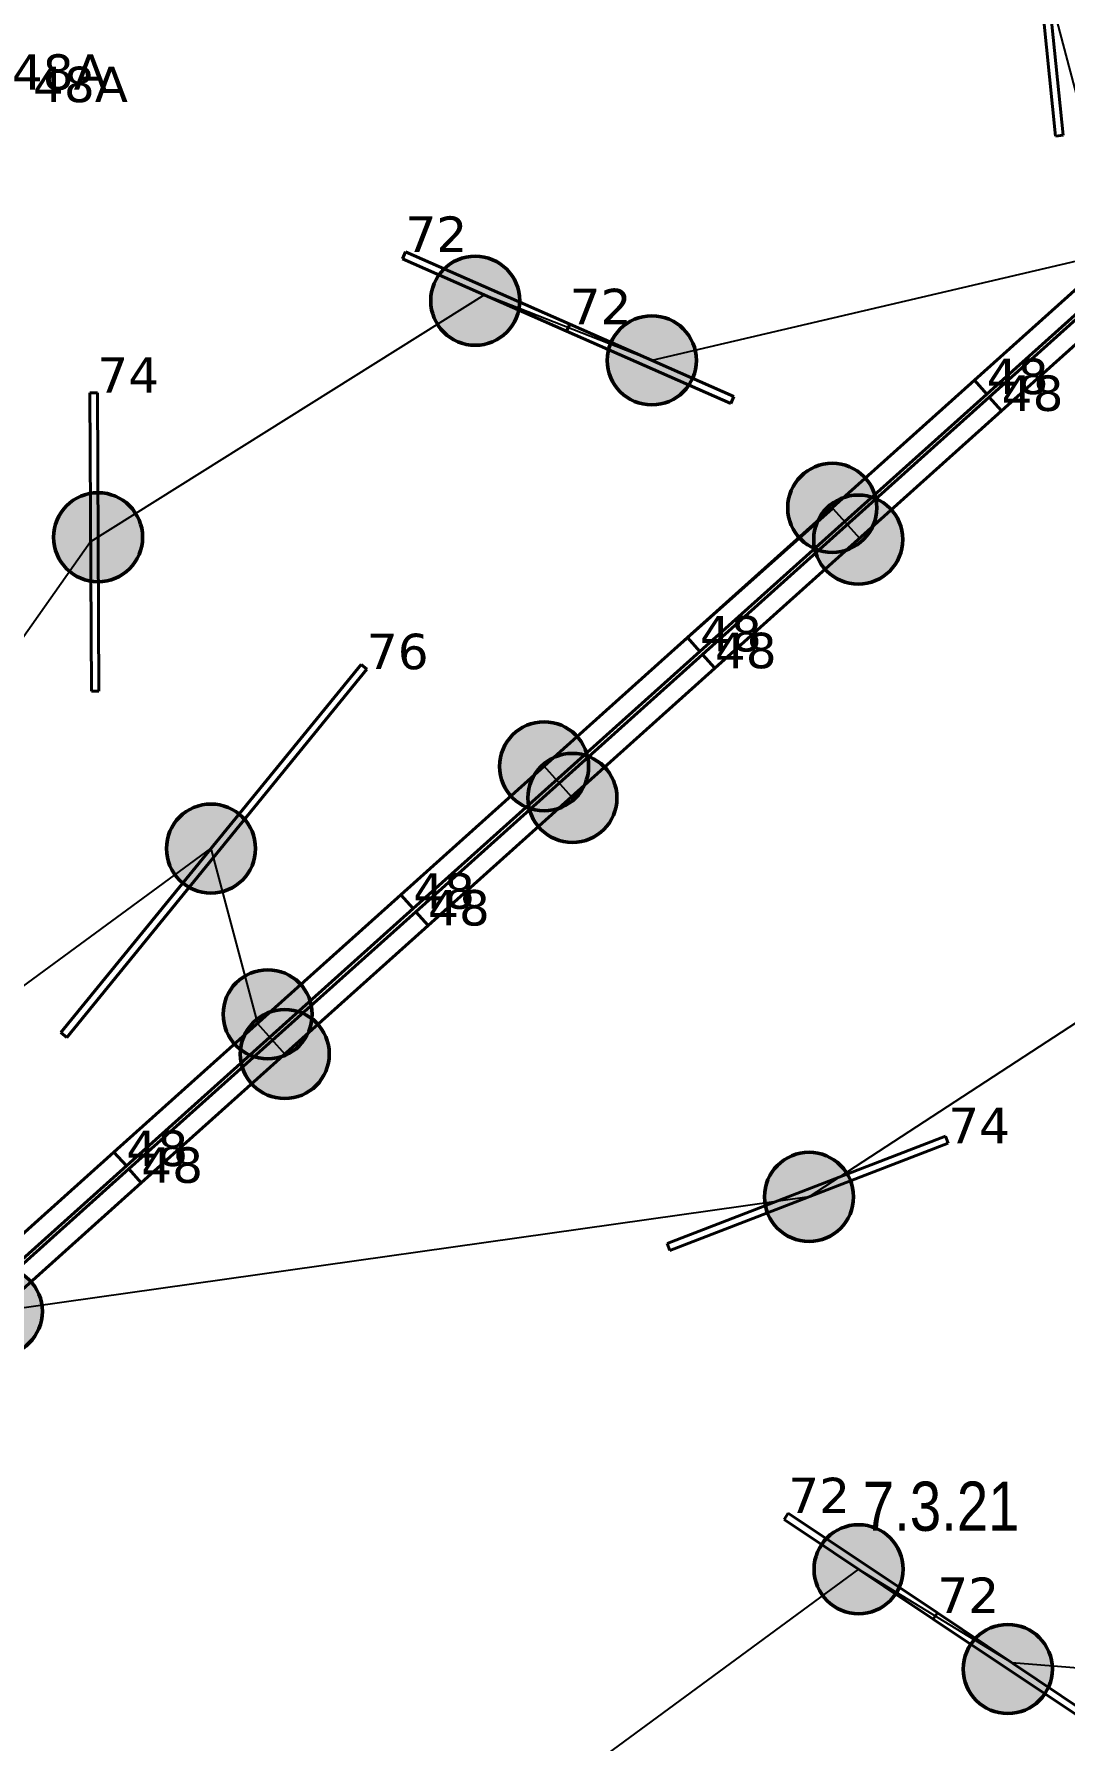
# Model space of a CAD drawing. Header units: millimetres. Extents: x -243740 to 150609, y -473655 to -165121.
# Drawn here: x 16867 to 22105, y -384563 to -375891 of the extents above; entities that cross this region are included whole.
import ezdxf
from ezdxf.enums import TextEntityAlignment as Align

# ---------------------------------------------------------------- set-up
doc = ezdxf.new("R2010")
doc.units = ezdxf.units.MM
doc.linetypes.add('Штрих', pattern=[6.35, 3.175, -3.175])
for name, color, linetype in [('_Гр.ЩД-1C.10.4.I6.3', 6, 'Continuous'), ('_Гр.ЩД-1C.10.4.I7.3', 6, 'Continuous'), ('Вставка', 252, 'Continuous')]:
    doc.layers.add(name, color=color, linetype=linetype)
for name, color, linetype, lineweight in [('_освещение_dali', 3, 'Continuous', 50), ('A-ANNO-DIMS', 7, 'Continuous', 9), ('DLX_FL1_LUM 222', 5, 'Continuous', 40), ('DLX_LUM 12', 5, 'Continuous', 40), ('DLX_LUM 14', 5, 'Continuous', 40), ('DLX_LUM 9', 5, 'Continuous', 40), ('АР_монолит', 252, 'Continuous', 50)]:
    doc.layers.add(name, color=color, linetype=linetype, lineweight=lineweight)
doc.styles.add('GOST 2.304', font='')
doc.styles.get("Standard").update_dxf_attribs({"font": 'ARIALN.TTF'})
doc.styles.add('TableTextStyle', font='')
doc.styles.get('GOST 2.304').set_extended_font_data('GOST Common')
doc.styles.get('TableTextStyle').set_extended_font_data('VERDANA.TTF')
doc.linetypes.add('Truba', pattern='A,3e-05,[4,MSH_7,S=1,R=0,X=0,Y=0],-3.022072', length=3.022102)
doc.dimstyles.new('М-200', dxfattribs={"dimtxt": 400, "dimasz": 160, "dimexe": 200, "dimexo": 400, "dimgap": 50, "dimtad": 1, "dimdec": 0, "dimzin": 0, "dimdsep": 46, "dimtxsty": 'GOST 2.304', "dimblk": 'ARCHTICK', "dimcen": 180, "dimdle": 200, "dimadec": 0, "dimazin": 0, "dimtfac": 1, "dimtdec": 0, "dimtmove": 1, "dimatfit": 0, "dimfxl": 1, "dimtolj": 1, "dimtzin": 0, "dimarcsym": 0})

# ---------------------------------------------------------------- blocks, each defined once
blk = doc.blocks.new('_ArchTick')
at = {"color": 0, "linetype": 'ByBlock', "const_width": 0.15}
blk.add_lwpolyline([(-0.5, -0.5), (0.5, 0.5)], dxfattribs=at)
blk = doc.blocks.new('*D46')
at = {"layer": 'A-ANNO-DIMS', "color": 0, "lineweight": -2, "transparency": 16777216}
blk.add_arc((-165703.8, -113309.3), 107894.2, 269.999998, 325.999999, dxfattribs=at)
at = {"layer": 'Defpoints', "color": 0, "lineweight": 30, "transparency": 16777216}
for p in [(-165703.8, -113309.3), (-165703.8, -113309.3), (-75741.3, -173989.8), (-131171, -215527.9), (-165703.8, -221903.3)]:
    blk.add_point(p, dxfattribs=at)
at = {"layer": 'A-ANNO-DIMS', "color": 0, "lineweight": -2, "transparency": 16777216, "xscale": 160, "yscale": 160, "zscale": 160}
for p, rotation in [((-76255.4, -173643), 55.99999895826774), ((-165703.8, -221203.5), 179.9999981265246)]:
    blk.add_blockref('_ArchTick', p, dxfattribs=dict(at, rotation=rotation))
at = {"layer": 'A-ANNO-DIMS', "color": 0, "transparency": 16777216, "insert": (-114299.5, -207822), "char_height": 400, "attachment_point": 5, "rotation": 28.54122, "style": 'GOST 2.304'}
blk.add_mtext('\\A1;56,0%%D', dxfattribs=at)
blk = doc.blocks.new('A$Caabd1818')
at = {"layer": 'DLX_FL1_LUM 222'}
for points in [[(17675.8, 19872.1, 0), (19133.3, 21179.6, 0)], [(19133.3, 21179.6, 0), (17675.8, 19872.1, 0)], [(19133.3, 21179.6, 0), (17675.8, 19872.1, 0)], [(17675.8, 19872.1, 0), (19133.3, 21179.6, 0)], [(19196.1, 21109.6, 0), (17738.6, 19802.2, 0)], [(17738.6, 19802.2, 0), (19196.1, 21109.6, 0)], [(17738.6, 19802.2, 0), (19196.1, 21109.6, 0)], [(19196.1, 21109.6, 0), (17738.6, 19802.2, 0)], [(17751.3, 19786.7, 0), (19208.9, 21094.2, 0)], [(19208.9, 21094.2, 0), (17751.3, 19786.7, 0)], [(19208.9, 21094.2, 0), (17751.3, 19786.7, 0)], [(17751.3, 19786.7, 0), (19208.9, 21094.2, 0)], [(19271.6, 21024.2, 0), (17814.1, 19716.8, 0)], [(17814.1, 19716.8, 0), (19271.6, 21024.2, 0)], [(17814.1, 19716.8, 0), (19271.6, 21024.2, 0)], [(19271.6, 21024.2, 0), (17814.1, 19716.8, 0)], [(16218.3, 18564.7, 0), (17675.8, 19872.1, 0)], [(17675.8, 19872.1, 0), (16218.3, 18564.7, 0)], [(17675.8, 19872.1, 0), (16218.3, 18564.7, 0)], [(16218.3, 18564.7, 0), (17675.8, 19872.1, 0)], [(17675.8, 19872.1, 0), (17675.8, 19872.1, 0)], [(17738.6, 19802.2, 0), (17675.8, 19872.1, 0)], [(17675.8, 19872.1, 0), (17675.8, 19872.1, 0)], [(17675.8, 19872.1, 0), (17738.6, 19802.2, 0)], [(17675.8, 19872.1, 0), (17738.6, 19802.2, 0)], [(17738.6, 19802.2, 0), (17675.8, 19872.1, 0)], [(17675.8, 19872.1, 0), (17675.8, 19872.1, 0)], [(17675.8, 19872.1, 0), (17738.6, 19802.2, 0)], [(17738.6, 19802.2, 0), (17675.8, 19872.1, 0)], [(17675.8, 19872.1, 0), (17675.8, 19872.1, 0)], [(17738.6, 19802.2, 0), (17675.8, 19872.1, 0)], [(17675.8, 19872.1, 0), (17738.6, 19802.2, 0)], [(17738.6, 19802.2, 0), (16281, 18494.7, 0)], [(16281, 18494.7, 0), (17738.6, 19802.2, 0)], [(16281, 18494.7, 0), (17738.6, 19802.2, 0)], [(17738.6, 19802.2, 0), (16281, 18494.7, 0)], [(16293.8, 18479.3, 0), (17751.3, 19786.7, 0)], [(17751.3, 19786.7, 0), (16293.8, 18479.3, 0)], [(17751.3, 19786.7, 0), (16293.8, 18479.3, 0)], [(16293.8, 18479.3, 0), (17751.3, 19786.7, 0)], [(17738.6, 19802.2, 0), (17738.6, 19802.2, 0)], [(17738.6, 19802.2, 0), (17738.6, 19802.2, 0)], [(17738.6, 19802.2, 0), (17738.6, 19802.2, 0)], [(17738.6, 19802.2, 0), (17738.6, 19802.2, 0)], [(17751.3, 19786.7, 0), (17751.3, 19786.7, 0)], [(17814.1, 19716.8, 0), (17751.3, 19786.7, 0)], [(17751.3, 19786.7, 0), (17751.3, 19786.7, 0)], [(17751.3, 19786.7, 0), (17814.1, 19716.8, 0)], [(17751.3, 19786.7, 0), (17814.1, 19716.8, 0)], [(17814.1, 19716.8, 0), (17751.3, 19786.7, 0)], [(17751.3, 19786.7, 0), (17751.3, 19786.7, 0)], [(17751.3, 19786.7, 0), (17814.1, 19716.8, 0)], [(17814.1, 19716.8, 0), (17751.3, 19786.7, 0)], [(17751.3, 19786.7, 0), (17751.3, 19786.7, 0)], [(17814.1, 19716.8, 0), (17751.3, 19786.7, 0)], [(17751.3, 19786.7, 0), (17814.1, 19716.8, 0)], [(17814.1, 19716.8, 0), (16356.6, 18409.3, 0)], [(16356.6, 18409.3, 0), (17814.1, 19716.8, 0)], [(16356.6, 18409.3, 0), (17814.1, 19716.8, 0)], [(17814.1, 19716.8, 0), (16356.6, 18409.3, 0)], [(17814.1, 19716.8, 0), (17814.1, 19716.8, 0)], [(17814.1, 19716.8, 0), (17814.1, 19716.8, 0)], [(17814.1, 19716.8, 0), (17814.1, 19716.8, 0)], [(17814.1, 19716.8, 0), (17814.1, 19716.8, 0)], [(14760.8, 17257.2, 0), (16218.3, 18564.7, 0)], [(16218.3, 18564.7, 0), (14760.8, 17257.2, 0)], [(16218.3, 18564.7, 0), (14760.8, 17257.2, 0)], [(14760.8, 17257.2, 0), (16218.3, 18564.7, 0)], [(16218.3, 18564.7, 0), (16218.3, 18564.7, 0)], [(16281, 18494.7, 0), (16218.3, 18564.7, 0)], [(16218.3, 18564.7, 0), (16218.3, 18564.7, 0)], [(16218.3, 18564.7, 0), (16281, 18494.7, 0)], [(16218.3, 18564.7, 0), (16281, 18494.7, 0)], [(16281, 18494.7, 0), (16218.3, 18564.7, 0)], [(16218.3, 18564.7, 0), (16218.3, 18564.7, 0)], [(16218.3, 18564.7, 0), (16281, 18494.7, 0)], [(16281, 18494.7, 0), (16218.3, 18564.7, 0)], [(16218.3, 18564.7, 0), (16218.3, 18564.7, 0)], [(16281, 18494.7, 0), (16218.3, 18564.7, 0)], [(16218.3, 18564.7, 0), (16281, 18494.7, 0)], [(16281, 18494.7, 0), (14823.5, 17187.3, 0)], [(14823.5, 17187.3, 0), (16281, 18494.7, 0)], [(14823.5, 17187.3, 0), (16281, 18494.7, 0)], [(16281, 18494.7, 0), (14823.5, 17187.3, 0)], [(14836.3, 17171.8, 0), (16293.8, 18479.3, 0)], [(16293.8, 18479.3, 0), (14836.3, 17171.8, 0)], [(16293.8, 18479.3, 0), (14836.3, 17171.8, 0)], [(14836.3, 17171.8, 0), (16293.8, 18479.3, 0)], [(16281, 18494.7, 0), (16281, 18494.7, 0)], [(16281, 18494.7, 0), (16281, 18494.7, 0)], [(16281, 18494.7, 0), (16281, 18494.7, 0)], [(16281, 18494.7, 0), (16281, 18494.7, 0)], [(16293.8, 18479.3, 0), (16293.8, 18479.3, 0)], [(16356.6, 18409.3, 0), (16293.8, 18479.3, 0)], [(16293.8, 18479.3, 0), (16293.8, 18479.3, 0)], [(16293.8, 18479.3, 0), (16356.6, 18409.3, 0)], [(16293.8, 18479.3, 0), (16356.6, 18409.3, 0)], [(16356.6, 18409.3, 0), (16293.8, 18479.3, 0)], [(16293.8, 18479.3, 0), (16293.8, 18479.3, 0)], [(16293.8, 18479.3, 0), (16356.6, 18409.3, 0)], [(16356.6, 18409.3, 0), (16293.8, 18479.3, 0)], [(16293.8, 18479.3, 0), (16293.8, 18479.3, 0)], [(16356.6, 18409.3, 0), (16293.8, 18479.3, 0)], [(16293.8, 18479.3, 0), (16356.6, 18409.3, 0)], [(16356.6, 18409.3, 0), (14899.1, 17101.9, 0)], [(14899.1, 17101.9, 0), (16356.6, 18409.3, 0)], [(14899.1, 17101.9, 0), (16356.6, 18409.3, 0)], [(16356.6, 18409.3, 0), (14899.1, 17101.9, 0)], [(16356.6, 18409.3, 0), (16356.6, 18409.3, 0)], [(16356.6, 18409.3, 0), (16356.6, 18409.3, 0)], [(16356.6, 18409.3, 0), (16356.6, 18409.3, 0)], [(16356.6, 18409.3, 0), (16356.6, 18409.3, 0)], [(13303.2, 15949.8, 0), (14760.8, 17257.2, 0)], [(14760.8, 17257.2, 0), (13303.2, 15949.8, 0)], [(14760.8, 17257.2, 0), (13303.2, 15949.8, 0)], [(13303.2, 15949.8, 0), (14760.8, 17257.2, 0)], [(14823.5, 17187.3, 0), (13366, 15879.8, 0)], [(13366, 15879.8, 0), (14823.5, 17187.3, 0)], [(13366, 15879.8, 0), (14823.5, 17187.3, 0)], [(14823.5, 17187.3, 0), (13366, 15879.8, 0)], [(14760.8, 17257.2, 0), (14760.8, 17257.2, 0)], [(14823.5, 17187.3, 0), (14760.8, 17257.2, 0)], [(14760.8, 17257.2, 0), (14760.8, 17257.2, 0)], [(14760.8, 17257.2, 0), (14823.5, 17187.3, 0)], [(14760.8, 17257.2, 0), (14823.5, 17187.3, 0)], [(14823.5, 17187.3, 0), (14760.8, 17257.2, 0)], [(14760.8, 17257.2, 0), (14760.8, 17257.2, 0)], [(14760.8, 17257.2, 0), (14823.5, 17187.3, 0)], [(14823.5, 17187.3, 0), (14760.8, 17257.2, 0)], [(14760.8, 17257.2, 0), (14760.8, 17257.2, 0)], [(14823.5, 17187.3, 0), (14760.8, 17257.2, 0)], [(14760.8, 17257.2, 0), (14823.5, 17187.3, 0)], [(14823.5, 17187.3, 0), (14823.5, 17187.3, 0)], [(14823.5, 17187.3, 0), (14823.5, 17187.3, 0)], [(14823.5, 17187.3, 0), (14823.5, 17187.3, 0)], [(14823.5, 17187.3, 0), (14823.5, 17187.3, 0)], [(13378.8, 15864.4, 0), (14836.3, 17171.8, 0)], [(14836.3, 17171.8, 0), (13378.8, 15864.4, 0)], [(14836.3, 17171.8, 0), (13378.8, 15864.4, 0)], [(13378.8, 15864.4, 0), (14836.3, 17171.8, 0)], [(14899.1, 17101.9, 0), (13441.5, 15794.4, 0)], [(13441.5, 15794.4, 0), (14899.1, 17101.9, 0)], [(13441.5, 15794.4, 0), (14899.1, 17101.9, 0)], [(14899.1, 17101.9, 0), (13441.5, 15794.4, 0)], [(14836.3, 17171.8, 0), (14836.3, 17171.8, 0)], [(14899.1, 17101.9, 0), (14836.3, 17171.8, 0)], [(14836.3, 17171.8, 0), (14836.3, 17171.8, 0)], [(14836.3, 17171.8, 0), (14899.1, 17101.9, 0)], [(14836.3, 17171.8, 0), (14899.1, 17101.9, 0)], [(14899.1, 17101.9, 0), (14836.3, 17171.8, 0)], [(14836.3, 17171.8, 0), (14836.3, 17171.8, 0)], [(14836.3, 17171.8, 0), (14899.1, 17101.9, 0)], [(14899.1, 17101.9, 0), (14836.3, 17171.8, 0)], [(14836.3, 17171.8, 0), (14836.3, 17171.8, 0)], [(14899.1, 17101.9, 0), (14836.3, 17171.8, 0)], [(14836.3, 17171.8, 0), (14899.1, 17101.9, 0)], [(14899.1, 17101.9, 0), (14899.1, 17101.9, 0)], [(14899.1, 17101.9, 0), (14899.1, 17101.9, 0)], [(14899.1, 17101.9, 0), (14899.1, 17101.9, 0)], [(14899.1, 17101.9, 0), (14899.1, 17101.9, 0)], [(11845.7, 14642.4, 0), (13303.2, 15949.8, 0)], [(13303.2, 15949.8, 0), (11845.7, 14642.4, 0)], [(13303.2, 15949.8, 0), (11845.7, 14642.4, 0)], [(11845.7, 14642.4, 0), (13303.2, 15949.8, 0)], [(13366, 15879.8, 0), (11908.5, 14572.4, 0)], [(11908.5, 14572.4, 0), (13366, 15879.8, 0)], [(11908.5, 14572.4, 0), (13366, 15879.8, 0)], [(13366, 15879.8, 0), (11908.5, 14572.4, 0)], [(13303.2, 15949.8, 0), (13303.2, 15949.8, 0)], [(13366, 15879.8, 0), (13303.2, 15949.8, 0)], [(13303.2, 15949.8, 0), (13303.2, 15949.8, 0)], [(13303.2, 15949.8, 0), (13366, 15879.8, 0)], [(13303.2, 15949.8, 0), (13366, 15879.8, 0)], [(13366, 15879.8, 0), (13303.2, 15949.8, 0)], [(13303.2, 15949.8, 0), (13303.2, 15949.8, 0)], [(13303.2, 15949.8, 0), (13366, 15879.8, 0)], [(13366, 15879.8, 0), (13303.2, 15949.8, 0)], [(13303.2, 15949.8, 0), (13303.2, 15949.8, 0)], [(13366, 15879.8, 0), (13303.2, 15949.8, 0)], [(13303.2, 15949.8, 0), (13366, 15879.8, 0)], [(13366, 15879.8, 0), (13366, 15879.8, 0)], [(13366, 15879.8, 0), (13366, 15879.8, 0)], [(13366, 15879.8, 0), (13366, 15879.8, 0)], [(13366, 15879.8, 0), (13366, 15879.8, 0)], [(11921.3, 14557, 0), (13378.8, 15864.4, 0)], [(13378.8, 15864.4, 0), (11921.3, 14557, 0)], [(13378.8, 15864.4, 0), (11921.3, 14557, 0)], [(11921.3, 14557, 0), (13378.8, 15864.4, 0)], [(13441.5, 15794.4, 0), (11984, 14487, 0)], [(11984, 14487, 0), (13441.5, 15794.4, 0)], [(11984, 14487, 0), (13441.5, 15794.4, 0)], [(13441.5, 15794.4, 0), (11984, 14487, 0)], [(13378.8, 15864.4, 0), (13378.8, 15864.4, 0)], [(13441.5, 15794.4, 0), (13378.8, 15864.4, 0)], [(13378.8, 15864.4, 0), (13378.8, 15864.4, 0)], [(13378.8, 15864.4, 0), (13441.5, 15794.4, 0)], [(13378.8, 15864.4, 0), (13441.5, 15794.4, 0)], [(13441.5, 15794.4, 0), (13378.8, 15864.4, 0)], [(13378.8, 15864.4, 0), (13378.8, 15864.4, 0)], [(13378.8, 15864.4, 0), (13441.5, 15794.4, 0)], [(13441.5, 15794.4, 0), (13378.8, 15864.4, 0)], [(13378.8, 15864.4, 0), (13378.8, 15864.4, 0)], [(13441.5, 15794.4, 0), (13378.8, 15864.4, 0)], [(13378.8, 15864.4, 0), (13441.5, 15794.4, 0)], [(13441.5, 15794.4, 0), (13441.5, 15794.4, 0)], [(13441.5, 15794.4, 0), (13441.5, 15794.4, 0)], [(13441.5, 15794.4, 0), (13441.5, 15794.4, 0)], [(13441.5, 15794.4, 0), (13441.5, 15794.4, 0)]]:
    blk.add_polyline3d(points, dxfattribs=at)
at = {"layer": 'DLX_LUM 12'}
for points in [[(18088.6, 21113.1, 0), (17935.1, 22621.4, 0)], [(17935.1, 22621.4, 0), (18088.6, 21113.1, 0)], [(17935.1, 22621.4, 0), (18088.6, 21113.1, 0)], [(18088.6, 21113.1, 0), (17935.1, 22621.4, 0)], [(17972.9, 22625.2, 0), (18126.4, 21117, 0)], [(18126.4, 21117, 0), (17972.9, 22625.2, 0)], [(18126.4, 21117, 0), (17972.9, 22625.2, 0)], [(17972.9, 22625.2, 0), (18126.4, 21117, 0)], [(18126.4, 21117, 0), (18088.6, 21113.1, 0)], [(18088.6, 21113.1, 0), (18126.4, 21117, 0)], [(18088.6, 21113.1, 0), (18126.4, 21117, 0)], [(18126.4, 21117, 0), (18088.6, 21113.1, 0)], [(18088.6, 21113.1, 0), (18088.6, 21113.1, 0)], [(18088.6, 21113.1, 0), (18088.6, 21113.1, 0)], [(18126.4, 21117, 0), (18126.4, 21117, 0)], [(18126.4, 21117, 0), (18126.4, 21117, 0)], [(13180.6, 19808.8, 0), (13218.6, 19809, 0)], [(13218.6, 19809, 0), (13180.6, 19808.8, 0)], [(13218.6, 19809, 0), (13180.6, 19808.8, 0)], [(13180.6, 19808.8, 0), (13218.6, 19809, 0)], [(13188.2, 18292.8, 0), (13180.6, 19808.8, 0)], [(13180.6, 19808.8, 0), (13180.6, 19808.8, 0)], [(13180.6, 19808.8, 0), (13188.2, 18292.8, 0)], [(13180.6, 19808.8, 0), (13180.6, 19808.8, 0)], [(13180.6, 19808.8, 0), (13188.2, 18292.8, 0)], [(13188.2, 18292.8, 0), (13180.6, 19808.8, 0)], [(13218.6, 19809, 0), (13218.6, 19809, 0)], [(13218.6, 19809, 0), (13226.2, 18293, 0)], [(13226.2, 18293, 0), (13218.6, 19809, 0)], [(13218.6, 19809, 0), (13218.6, 19809, 0)], [(13226.2, 18293, 0), (13218.6, 19809, 0)], [(13218.6, 19809, 0), (13226.2, 18293, 0)], [(13226.2, 18293, 0), (13188.2, 18292.8, 0)], [(13188.2, 18292.8, 0), (13226.2, 18293, 0)], [(13188.2, 18292.8, 0), (13226.2, 18293, 0)], [(13226.2, 18293, 0), (13188.2, 18292.8, 0)], [(13188.2, 18292.8, 0), (13188.2, 18292.8, 0)], [(13188.2, 18292.8, 0), (13188.2, 18292.8, 0)], [(13226.2, 18293, 0), (13226.2, 18293, 0)], [(13226.2, 18293, 0), (13226.2, 18293, 0)], [(16114.2, 15485.7, 0), (17528.8, 16030.9, 0)], [(17528.8, 16030.9, 0), (16114.2, 15485.7, 0)], [(17528.8, 16030.9, 0), (16114.2, 15485.7, 0)], [(16114.2, 15485.7, 0), (17528.8, 16030.9, 0)], [(17542.5, 15995.4, 0), (16127.9, 15450.3, 0)], [(16127.9, 15450.3, 0), (17542.5, 15995.4, 0)], [(16127.9, 15450.3, 0), (17542.5, 15995.4, 0)], [(17542.5, 15995.4, 0), (16127.9, 15450.3, 0)], [(17528.8, 16030.9, 0), (17528.8, 16030.9, 0)], [(17528.8, 16030.9, 0), (17542.5, 15995.4, 0)], [(17542.5, 15995.4, 0), (17528.8, 16030.9, 0)], [(17528.8, 16030.9, 0), (17528.8, 16030.9, 0)], [(17542.5, 15995.4, 0), (17528.8, 16030.9, 0)], [(17528.8, 16030.9, 0), (17542.5, 15995.4, 0)], [(17542.5, 15995.4, 0), (17542.5, 15995.4, 0)], [(17542.5, 15995.4, 0), (17542.5, 15995.4, 0)], [(16127.9, 15450.3, 0), (16114.2, 15485.7, 0)], [(16114.2, 15485.7, 0), (16114.2, 15485.7, 0)], [(16114.2, 15485.7, 0), (16127.9, 15450.3, 0)], [(16114.2, 15485.7, 0), (16114.2, 15485.7, 0)], [(16114.2, 15485.7, 0), (16127.9, 15450.3, 0)], [(16127.9, 15450.3, 0), (16114.2, 15485.7, 0)], [(16127.9, 15450.3, 0), (16127.9, 15450.3, 0)], [(16127.9, 15450.3, 0), (16127.9, 15450.3, 0)]]:
    blk.add_polyline3d(points, dxfattribs=at)
at = {"layer": 'DLX_LUM 14'}
for points in [[(13033.4, 16557.2, 0), (14558.7, 18428.3, 0)], [(14558.7, 18428.3, 0), (13033.4, 16557.2, 0)], [(14558.7, 18428.3, 0), (13033.4, 16557.2, 0)], [(13033.4, 16557.2, 0), (14558.7, 18428.3, 0)], [(14588.1, 18404.3, 0), (13062.8, 16533.2, 0)], [(13062.8, 16533.2, 0), (14588.1, 18404.3, 0)], [(13062.8, 16533.2, 0), (14588.1, 18404.3, 0)], [(14588.1, 18404.3, 0), (13062.8, 16533.2, 0)], [(14558.7, 18428.3, 0), (14558.7, 18428.3, 0)], [(14558.7, 18428.3, 0), (14588.1, 18404.3, 0)], [(14588.1, 18404.3, 0), (14558.7, 18428.3, 0)], [(14558.7, 18428.3, 0), (14558.7, 18428.3, 0)], [(14588.1, 18404.3, 0), (14558.7, 18428.3, 0)], [(14558.7, 18428.3, 0), (14588.1, 18404.3, 0)], [(14588.1, 18404.3, 0), (14588.1, 18404.3, 0)], [(14588.1, 18404.3, 0), (14588.1, 18404.3, 0)], [(13062.8, 16533.2, 0), (13033.4, 16557.2, 0)], [(13033.4, 16557.2, 0), (13033.4, 16557.2, 0)], [(13033.4, 16557.2, 0), (13062.8, 16533.2, 0)], [(13033.4, 16557.2, 0), (13033.4, 16557.2, 0)], [(13033.4, 16557.2, 0), (13062.8, 16533.2, 0)], [(13062.8, 16533.2, 0), (13033.4, 16557.2, 0)], [(13062.8, 16533.2, 0), (13062.8, 16533.2, 0)], [(13062.8, 16533.2, 0), (13062.8, 16533.2, 0)]]:
    blk.add_polyline3d(points, dxfattribs=at)
at = {"layer": 'DLX_LUM 9'}
for points in [[(14769, 20490, 0), (14784.3, 20524.8, 0)], [(14784.3, 20524.8, 0), (14769, 20490, 0)], [(14784.3, 20524.8, 0), (14769, 20490, 0)], [(14769, 20490, 0), (14784.3, 20524.8, 0)], [(15603.6, 20122.5, 0), (14769, 20490, 0)], [(14769, 20490, 0), (14769, 20490, 0)], [(14769, 20490, 0), (15603.6, 20122.5, 0)], [(14769, 20490, 0), (14769, 20490, 0)], [(14769, 20490, 0), (15603.6, 20122.5, 0)], [(15603.6, 20122.5, 0), (14769, 20490, 0)], [(14784.3, 20524.8, 0), (14784.3, 20524.8, 0)], [(14784.3, 20524.8, 0), (15618.9, 20157.2, 0)], [(15618.9, 20157.2, 0), (14784.3, 20524.8, 0)], [(14784.3, 20524.8, 0), (14784.3, 20524.8, 0)], [(15618.9, 20157.2, 0), (14784.3, 20524.8, 0)], [(14784.3, 20524.8, 0), (15618.9, 20157.2, 0)], [(15618.9, 20157.2, 0), (15603.6, 20122.5, 0)], [(15603.6, 20122.5, 0), (15618.9, 20157.2, 0)], [(15603.6, 20122.5, 0), (15618.9, 20157.2, 0)], [(15618.9, 20157.2, 0), (15603.6, 20122.5, 0)], [(15603.6, 20122.5, 0), (15618.9, 20157.2, 0)], [(15618.9, 20157.2, 0), (15603.6, 20122.5, 0)], [(15618.9, 20157.2, 0), (15603.6, 20122.5, 0)], [(15603.6, 20122.5, 0), (15618.9, 20157.2, 0)], [(15603.6, 20122.5, 0), (15603.6, 20122.5, 0)], [(15603.6, 20122.5, 0), (15603.6, 20122.5, 0)], [(16438.3, 19754.9, 0), (15603.6, 20122.5, 0)], [(15603.6, 20122.5, 0), (15603.6, 20122.5, 0)], [(15603.6, 20122.5, 0), (16438.3, 19754.9, 0)], [(15603.6, 20122.5, 0), (15603.6, 20122.5, 0)], [(15603.6, 20122.5, 0), (16438.3, 19754.9, 0)], [(16438.3, 19754.9, 0), (15603.6, 20122.5, 0)], [(15618.9, 20157.2, 0), (15618.9, 20157.2, 0)], [(15618.9, 20157.2, 0), (15618.9, 20157.2, 0)], [(15618.9, 20157.2, 0), (15618.9, 20157.2, 0)], [(15618.9, 20157.2, 0), (16453.6, 19789.7, 0)], [(16453.6, 19789.7, 0), (15618.9, 20157.2, 0)], [(15618.9, 20157.2, 0), (15618.9, 20157.2, 0)], [(16453.6, 19789.7, 0), (15618.9, 20157.2, 0)], [(15618.9, 20157.2, 0), (16453.6, 19789.7, 0)], [(16453.6, 19789.7, 0), (16438.3, 19754.9, 0)], [(16438.3, 19754.9, 0), (16453.6, 19789.7, 0)], [(16438.3, 19754.9, 0), (16453.6, 19789.7, 0)], [(16453.6, 19789.7, 0), (16438.3, 19754.9, 0)], [(16453.6, 19789.7, 0), (16453.6, 19789.7, 0)], [(16453.6, 19789.7, 0), (16453.6, 19789.7, 0)], [(16438.3, 19754.9, 0), (16438.3, 19754.9, 0)], [(16438.3, 19754.9, 0), (16438.3, 19754.9, 0)], [(16708.3, 14084, 0), (16729.4, 14115.6, 0)], [(16729.4, 14115.6, 0), (16708.3, 14084, 0)], [(16729.4, 14115.6, 0), (16708.3, 14084, 0)], [(16708.3, 14084, 0), (16729.4, 14115.6, 0)], [(17466.4, 13577, 0), (16708.3, 14084, 0)], [(16708.3, 14084, 0), (16708.3, 14084, 0)], [(16708.3, 14084, 0), (17466.4, 13577, 0)], [(16708.3, 14084, 0), (16708.3, 14084, 0)], [(16708.3, 14084, 0), (17466.4, 13577, 0)], [(17466.4, 13577, 0), (16708.3, 14084, 0)], [(16729.4, 14115.6, 0), (16729.4, 14115.6, 0)], [(16729.4, 14115.6, 0), (17487.5, 13608.6, 0)], [(17487.5, 13608.6, 0), (16729.4, 14115.6, 0)], [(16729.4, 14115.6, 0), (16729.4, 14115.6, 0)], [(17487.5, 13608.6, 0), (16729.4, 14115.6, 0)], [(16729.4, 14115.6, 0), (17487.5, 13608.6, 0)], [(17466.3, 13577, 0), (17487.5, 13608.6, 0)], [(17487.5, 13608.6, 0), (17466.3, 13577, 0)], [(17487.5, 13608.6, 0), (17466.3, 13577, 0)], [(17466.3, 13577, 0), (17487.5, 13608.6, 0)], [(18224.4, 13070, 0), (17466.3, 13577, 0)], [(17466.3, 13577, 0), (17466.3, 13577, 0)], [(17466.3, 13577, 0), (18224.4, 13070, 0)], [(17466.3, 13577, 0), (17466.3, 13577, 0)], [(17466.3, 13577, 0), (18224.4, 13070, 0)], [(18224.4, 13070, 0), (17466.3, 13577, 0)], [(17487.5, 13608.6, 0), (17466.4, 13577, 0)], [(17466.4, 13577, 0), (17487.5, 13608.6, 0)], [(17466.4, 13577, 0), (17487.5, 13608.6, 0)], [(17487.5, 13608.6, 0), (17466.4, 13577, 0)], [(17466.4, 13577, 0), (17466.4, 13577, 0)], [(17466.4, 13577, 0), (17466.4, 13577, 0)], [(17487.5, 13608.6, 0), (17487.5, 13608.6, 0)], [(17487.5, 13608.6, 0), (17487.5, 13608.6, 0)], [(17487.5, 13608.6, 0), (17487.5, 13608.6, 0)], [(17487.5, 13608.6, 0), (18245.6, 13101.6, 0)], [(18245.6, 13101.6, 0), (17487.5, 13608.6, 0)], [(17487.5, 13608.6, 0), (17487.5, 13608.6, 0)], [(18245.6, 13101.6, 0), (17487.5, 13608.6, 0)], [(17487.5, 13608.6, 0), (18245.6, 13101.6, 0)]]:
    blk.add_polyline3d(points, dxfattribs=at)
blk = doc.blocks.new('A$Cab2378fa')
at = {"lineweight": 25}
h = blk.add_hatch(color=0, dxfattribs=at)
h.paths.add_polyline_path([(162.3, -156.8, 0.442338), (147.8, 177.8), (0, 0)])
h.paths.add_polyline_path([(-141.6, -170.3), (0, 0), (-163.2, 157.6, 0.430096)])
at = {"lineweight": 25, "true_color": 0xfff5f5}
h = blk.add_hatch(color=7, dxfattribs=at)
h.dxf.hatch_style = 1
h.paths.add_polyline_path([(0, 0), (-141.6, -170.3, 0.174923), (3, -222.4, 0.197808), (162.3, -156.8)])
h.paths.add_polyline_path([(-163.2, 157.6), (0, 0), (147.8, 177.8, 0.175398), (3, 230.2, 0.209014)])
blk.add_circle((3, 3.9), 226.3)
blk = doc.blocks.new('Оси200')
at = {"layer": 'A-ANNO-DIMS'}
dim = blk.add_angular_dim_2l(base=(-131171, -215527.9), line1=((-165703.8, -113309.3), (-75741.3, -173989.8)), line2=((-165703.8, -113309.3), (-165703.8, -221903.3)), text='56,0%%D', dimstyle='М-200', override={"dimadec": 2, "dimtmove": 2}, dxfattribs=at)
dim.commit()
dim.dimension.update_dxf_attribs({"geometry": '*D46', "text_midpoint": (-114299.5, -207822), "dimtype": 130})
blk = doc.blocks.new('A$C010e0e93')
at = {"layer": 'A-ANNO-DIMS'}
blk.add_blockref('Оси200', (404603.7, 213803.6), dxfattribs=at)

msp = doc.modelspace()

# ---------------------------------------------------------------- block references
at = {"layer": 'Вставка', "linetype": 'Truba', "lineweight": 30, "ltscale": 100}
msp.add_blockref('A$C010e0e93', (-234640, -397437.2), dxfattribs=at)

# ---------------------------------------------------------------- next in the draw order: linework, layer by layer
at = {"layer": '_Гр.ЩД-1C.10.4.I6.3', "ltscale": 100}
msp.add_lwpolyline([(25055, -384426.2), (21836.2, -384166.7), (21057, -383691.3), (19068.5, -385152.7), (18160.2, -385071.4), (16875.7, -385827.6), (14256.6, -386044.3), (15081.4, -385655.2), (15225.5, -383688), (15086.6, -383533.2), (13629.1, -384840.6), (13768, -384995.4), (12309.9, -386303.4), (12171, -386148.6), (11929.7, -386072.9), (11631.2, -385979.3), (11439, -385895.1), (11680.9, -385443.9), (11865.3, -385542.7), (12108.8, -385088.5), (11922.8, -384992.7), (12508.4, -383894.8), (12698.7, -384001.9)], dxfattribs=at)
at = {"layer": '_Гр.ЩД-1C.10.4.I7.3', "ltscale": 100}
for points in [[(22374.2, -376995.9), (20006, -377548.3), (19156, -377215.6), (17154.1, -378471), (13814.4, -383210.1), (13597.6, -382324.8), (13433.4, -382169), (9103, -383619.9), (10024.7, -381575), (12540.4, -381066.6), (14358.3, -380443.3), (14550.8, -380546.4), (14206.9, -379915.1), (13458.5, -379393.1), (15283.3, -378717.5), (15475.8, -378820.7), (16372.5, -377147.6), (16208.3, -376991.8), (14998.3, -377996.1), (12272.6, -379384.5), (11360.6, -379384.5), (9396.8, -377908), (12606.9, -376505.6), (9750.3, -374621.2)], [(23831.8, -375688.5), (22019.3, -375650.7), (22374.2, -376995.9)], [(23254.3, -380201.4), (20804.9, -381799), (16682.5, -382381.1), (16543.6, -382226.2), (15375, -381781.9), (17765.7, -380029), (18001.7, -380918.3), (18140.6, -381073.1), (19597.5, -379766.2), (19459.2, -379610.8), (20928.1, -378303.4), (21062, -378452.5), (22512.5, -377151.3)]]:
    msp.add_lwpolyline(points, dxfattribs=at)

# ---------------------------------------------------------------- next in the draw order: block references
at = {"layer": '_освещение_dali', "color": 5, "ltscale": 100}
for p in [(19105.6, -377249.2), (20003, -377552.2), (20920.1, -378301.6), (17189, -378451.1), (21052.1, -378462.7), (19455.6, -379615.3), (19599.6, -379775.8), (17762.8, -380033), (18051, -380875.3), (18137.6, -381077), (20801.9, -381802.9), (16679.5, -382385), (21054, -383695.2), (21812.1, -384202.2)]:
    msp.add_blockref('A$Cab2378fa', p, dxfattribs=at)
at = {"layer": 'Defpoints', "linetype": 'Truba', "ltscale": 100}
msp.add_blockref('A$Caabd1818', (3969.7, -397521.8), dxfattribs=at)

# ---------------------------------------------------------------- next in the draw order: texts
at = {"layer": '_Гр.ЩД-1C.10.4.I6.3', "ltscale": 100}
msp.add_text('7.3.21', height=250, dxfattribs=at).set_placement((21476.5, -383571), align=Align.BOTTOM_CENTER)
at = {"layer": '_освещение_dali', "color": 132, "true_color": 0x00cdb9, "style": 'TableTextStyle'}
for s, p in [('48А', (16753.6, -376173.3)), ('48А', (16861, -376236.1)), ('72', (18754, -376997)), ('72', (19588.6, -377364.5)), ('74', (17188.2, -377712.8)), ('48', (21708.2, -377719.6)), ('48', (21783.8, -377805)), ('48', (20250.7, -379027.1)), ('76', (18557.8, -379117.5)), ('48', (20326.2, -379112.5)), ('48', (18793.2, -380334.5)), ('48', (18868.7, -380419.9)), ('74', (21512.2, -381526.4)), ('48', (17335.7, -381642)), ('48', (17411.2, -381727.4))]:
    msp.add_text(s, height=180, dxfattribs=at).set_placement(p)
at = {"layer": '_освещение_dali', "color": 31, "true_color": 0xfbca7a, "style": 'TableTextStyle'}
for p in [(20699.1, -383406.2), (21457.1, -383913.2)]:
    msp.add_text('72', height=180, dxfattribs=at).set_placement(p)

doc.saveas('drawing.dxf')
